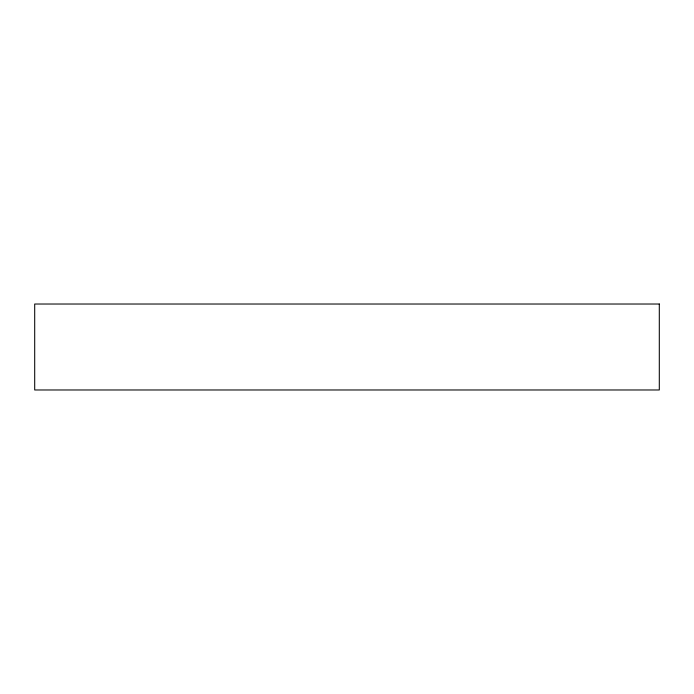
<?xml version="1.0" encoding="UTF-8"?>
<svg xmlns="http://www.w3.org/2000/svg" width="694" height="694" viewBox="0 0 694 694"><rect width="100%" height="100%" fill="white"/><g stroke="black" fill="none" stroke-linecap="round" stroke-linejoin="round"><path stroke-width="1.04" d="M659.3 304.024L34.7 304.024L34.7 389.976L659.3 389.976L659.3 304.024"/></g></svg>
